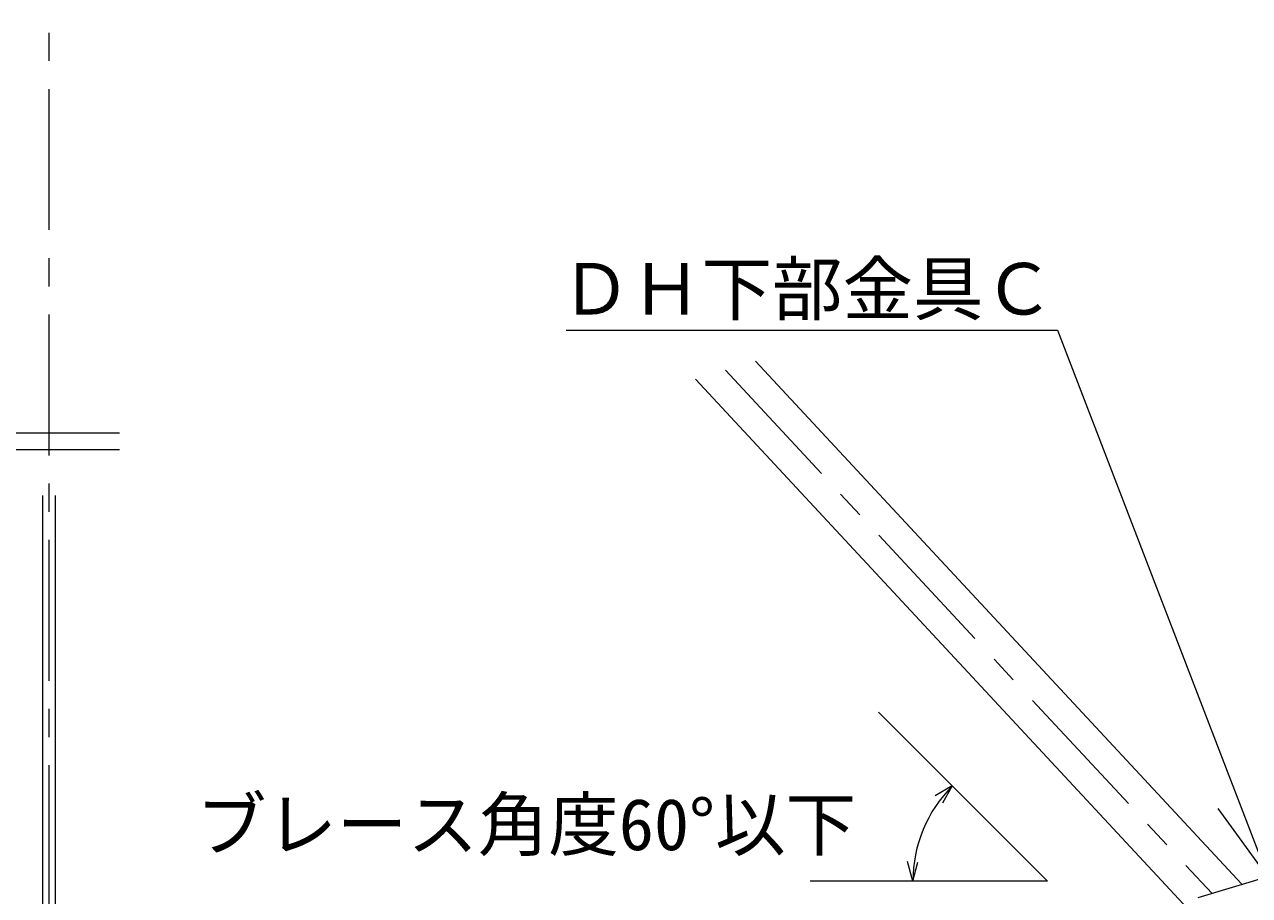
# Model space of a CAD drawing. Units: millimetres at full size, sheet at 1:20; details may follow other scales. Extents: x -4155 to 4045, y -2866 to 2834.
# Drawn here: x 632 to 1501, y 897 to 1515 of the extents above; entities that cross this region are included whole.
import ezdxf
from ezdxf.enums import TextEntityAlignment as Align

# ---------------------------------------------------------------- set-up
doc = ezdxf.new("R2010")
doc.units = ezdxf.units.MM
doc.header["$LTSCALE"] = 20
doc.linetypes.add('CHAIN1', pattern=[8, 5, -1, 1, -1])
for name, color, linetype, lineweight in [('1-0_断面', 7, 'Continuous', 9), ('1-1_寸法', 7, 'Continuous', 9), ('1-2_文字', 7, 'Continuous', 9)]:
    doc.layers.add(name, color=color, linetype=linetype, lineweight=lineweight)
doc.styles.add('ＭＳ ゴシック', font='')
doc.styles.get('ＭＳ ゴシック').set_extended_font_data('MS Gothic')

msp = doc.modelspace()

# ---------------------------------------------------------------- linework, layer by layer
at = {"layer": '1-0_断面', "color": 4, "linetype": 'CHAIN1'}
for p, q in [((649.45, 1949.14), (649.45, 383.28)), ((1129.52, 1269.55), (1474.85, 898.13))]:
    msp.add_line(p, q, dxfattribs=at)
at = {"layer": '1-0_断面'}
for p, q in [((1150.87, 1275.96), (1495.77, 905)), ((1108.18, 1263.13), (1467.25, 876.93)), ((644.95, 1180.56), (644.95, 699.4)), ((653.95, 1180.56), (653.95, 699.4)), ((1464.91, 895.14), (1635, 946.26))]:
    msp.add_line(p, q, dxfattribs=at)
at = {"layer": '1-1_寸法'}
for p, q in [((261.78, 1225.21), (699.45, 1225.21)), ((252.58, 1213.21), (699.45, 1213.21))]:
    msp.add_line(p, q, dxfattribs=at)
at = {"layer": '1-2_文字'}
for p, q in [((1016.49, 1298.07), (1365.15, 1298.07)), ((1358.09, 906.88), (1238.17, 1026.81)), ((1290.53, 974.45), (1278.26, 967.36)), ((1290.53, 974.45), (1283.47, 962.22)), ((1262.54, 906.89), (1258.81, 920.82)), ((1262.54, 906.89), (1266.13, 920.29)), ((1358.09, 906.88), (1189.78, 906.89))]:
    msp.add_line(p, q, dxfattribs=at)
msp.add_lwpolyline([(1365.15, 1298.07), (1514.42, 909.95), (1479.12, 958.47)], dxfattribs=at)
msp.add_arc((1358.09, 906.88), 95.55, 134.99976, 179.99976, dxfattribs=at)

# ---------------------------------------------------------------- texts
at = {"layer": '1-2_文字', "style": 'ＭＳ ゴシック'}
for s, p in [('ＤＨ下部金具Ｃ', (1012.61, 1298.07)), ('ブレース角度60°以下', (753.83, 917.82))]:
    msp.add_text(s, height=36.66, dxfattribs=at).set_placement(p, align=Align.BOTTOM_LEFT)

doc.saveas('drawing.dxf')
